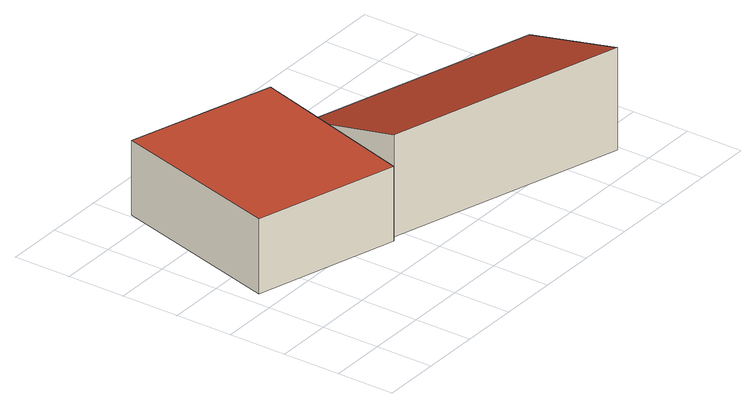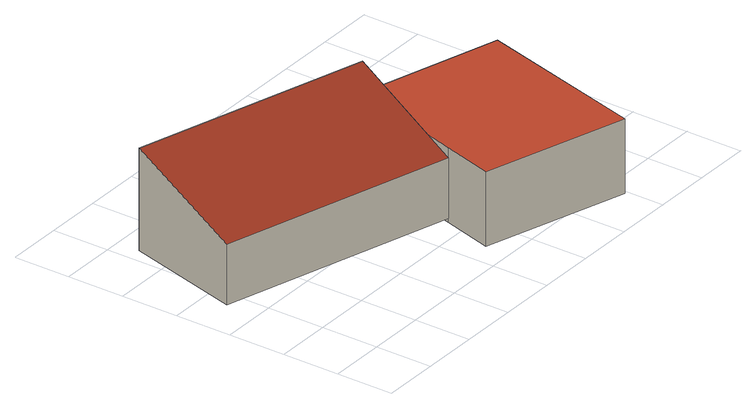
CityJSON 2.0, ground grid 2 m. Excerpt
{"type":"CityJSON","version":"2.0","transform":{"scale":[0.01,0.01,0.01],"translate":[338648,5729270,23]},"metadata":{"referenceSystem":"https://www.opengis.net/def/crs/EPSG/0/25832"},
"CityObjects":{
"building1":{"type":"Building","attributes":{"Geometrietyp2DReferenz":"3000","Gemeindeschluessel":"05170048","function":"51009_1610","roofType":"1000","measuredHeight":2.6},"geometry":[{"type":"Solid","lod":"2","boundaries":[[[[0,1,2,3]],[[4,5,1,0]],[[6,7,5,4]],[[8,9,7,6]],[[3,2,9,8]],[[6,4,0,3,8]],[[1,5,7,9,2]]]],"semantics":{"surfaces":[{"type":"WallSurface"},{"type":"RoofSurface"},{"type":"GroundSurface"}],"values":[[0,0,0,0,0,1,2]]}}]},
"building2":{"type":"Building","attributes":{"Geometrietyp2DReferenz":"3000","Gemeindeschluessel":"05170048","function":"51009_1610","roofType":"2100","measuredHeight":3.56},"geometry":[{"type":"Solid","lod":"2","boundaries":[[[[10,11,12,13]],[[14,15,11,10]],[[16,17,15,14]],[[13,12,17,16]],[[14,10,13,16]],[[11,15,17,12]]]],"semantics":{"surfaces":[{"type":"WallSurface"},{"type":"RoofSurface"},{"type":"GroundSurface"}],"values":[[0,0,0,0,1,2]]}}]}
},
"vertices":[
[212,1066,342],[212,1066,82],[52,476,82],[52,476,342],[718,913,342],[718,913,82],[666,737,342],[666,737,82],[547,332,342],[547,332,82],
[666,737,307],[666,737,96],[547,332,96],[547,332,452],[1479,500,307],[1479,500,96],[1367,92,452],[1367,92,96]
]}
